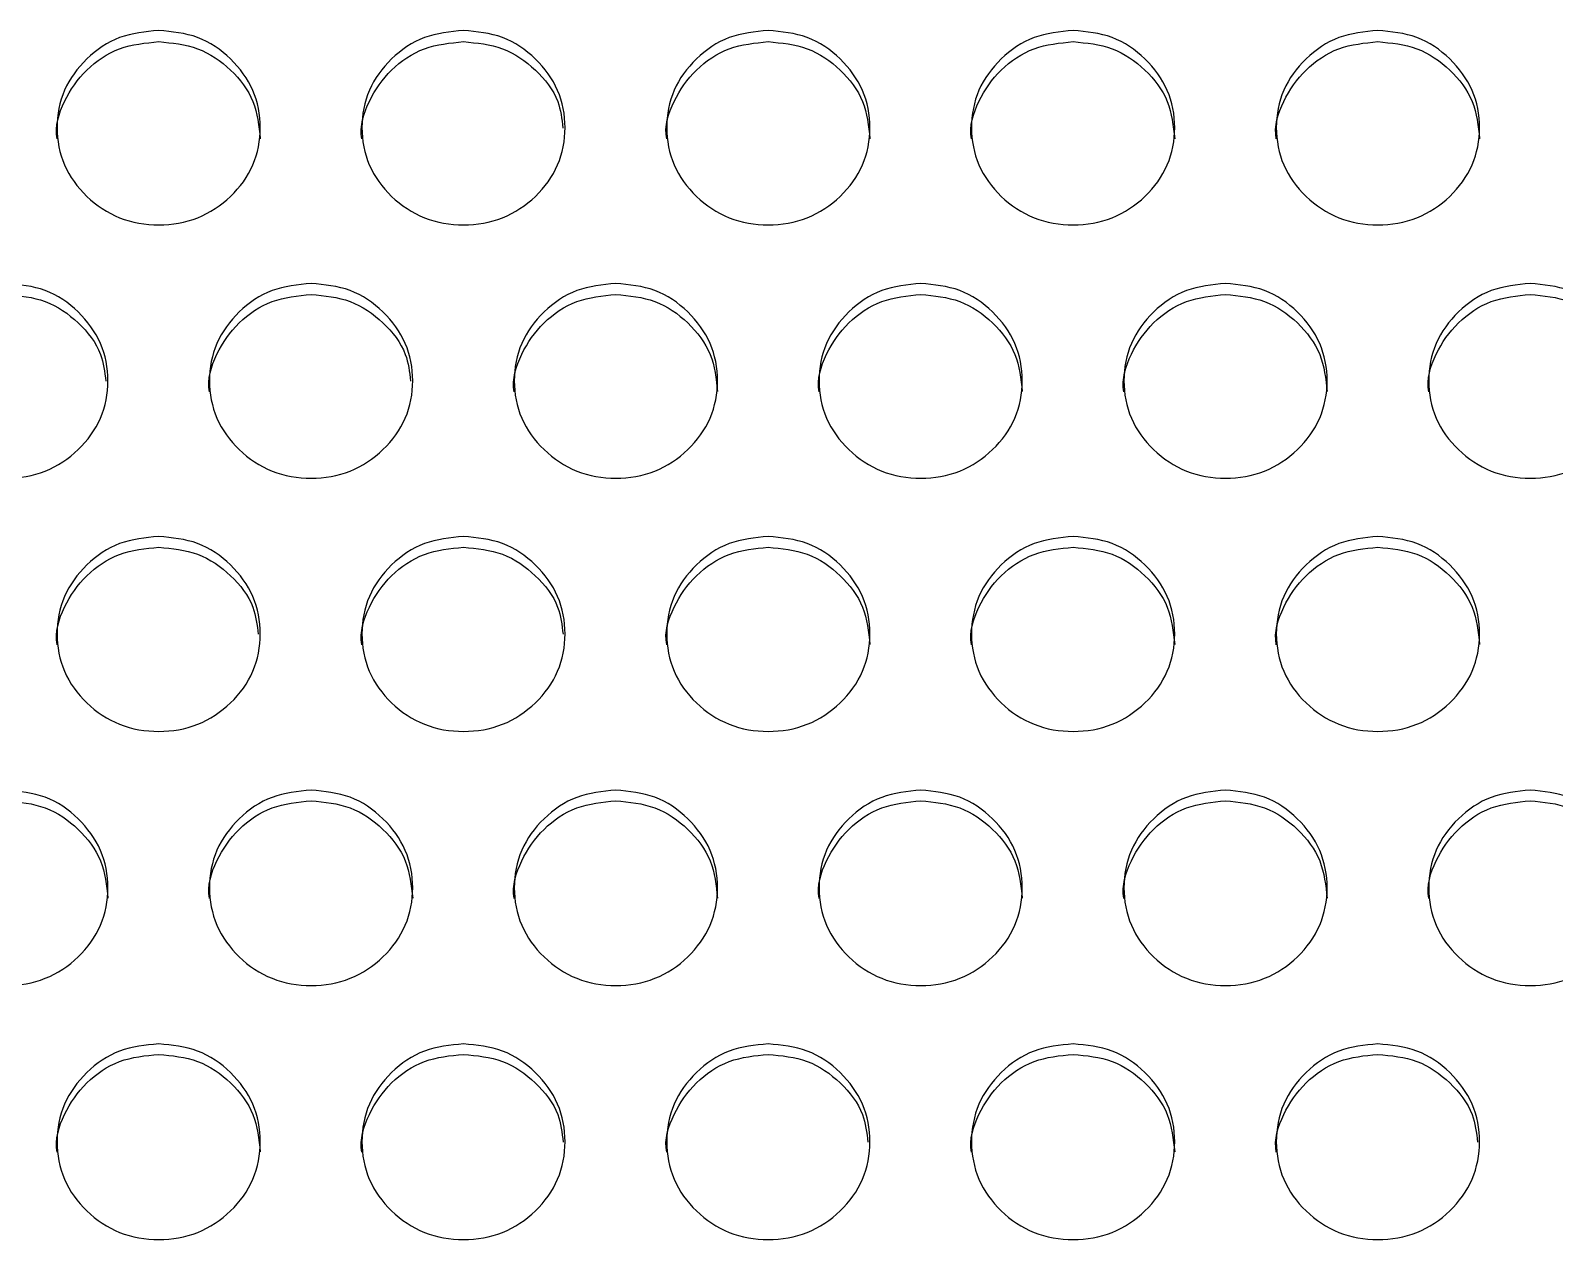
# Model space of a CAD drawing. Header units: millimetres. Extents: x 0.6 to 29.2, y 0.5 to 20.5.
# Drawn here: x 19.821 to 20.221, y 11.1408 to 11.4582 of the extents above; entities that cross this region are included whole.
import ezdxf

# ---------------------------------------------------------------- set-up
doc = ezdxf.new("R2010")
doc.units = ezdxf.units.MM

msp = doc.modelspace()

# ---------------------------------------------------------------- linework, layer by layer
for points, knots in [([(19.85468, 11.4582), (19.85819, 11.45787), (19.86521, 11.45719), (19.87397, 11.45111), (19.88011, 11.44278), (19.88197, 11.43269), (19.88011, 11.42262), (19.87398, 11.41423), (19.86522, 11.40836), (19.85468, 11.40657), (19.84415, 11.40836), (19.83538, 11.41423), (19.82926, 11.42262), (19.8274, 11.4327), (19.82926, 11.44278), (19.83539, 11.45111), (19.84415, 11.45717), (19.85117, 11.45786), (19.85468, 11.4582)], [0, 0, 0, 0, 0.062437, 0.124973, 0.187531, 0.249981, 0.312541, 0.374985, 0.437549, 0.499992, 0.562544, 0.624998, 0.687552, 0.750004, 0.812563, 0.87501, 0.937472, 1, 1, 1, 1]), ([(19.93468, 11.4582), (19.93819, 11.45787), (19.94521, 11.45719), (19.95397, 11.45111), (19.96011, 11.44278), (19.96197, 11.43269), (19.96011, 11.42262), (19.95398, 11.41423), (19.94522, 11.40836), (19.93468, 11.40657), (19.92415, 11.40836), (19.91538, 11.41423), (19.90926, 11.42262), (19.9074, 11.4327), (19.90926, 11.44278), (19.91538, 11.45111), (19.92415, 11.45717), (19.93117, 11.45786), (19.93468, 11.4582)], [0, 0, 0, 0, 0.062437, 0.124973, 0.187531, 0.249981, 0.312541, 0.374986, 0.437549, 0.499993, 0.562545, 0.624997, 0.687553, 0.750005, 0.812564, 0.87501, 0.937472, 1, 1, 1, 1]), ([(20.01468, 11.4582), (20.01819, 11.45787), (20.02521, 11.45719), (20.03397, 11.45111), (20.04011, 11.44278), (20.04197, 11.43269), (20.04011, 11.42262), (20.03398, 11.41423), (20.02522, 11.40836), (20.01468, 11.40657), (20.00415, 11.40836), (19.99538, 11.41423), (19.98926, 11.42262), (19.9874, 11.4327), (19.98926, 11.44278), (19.99538, 11.45111), (20.00415, 11.45717), (20.01117, 11.45786), (20.01468, 11.4582)], [0, 0, 0, 0, 0.062436, 0.124972, 0.18753, 0.24998, 0.31254, 0.374985, 0.437548, 0.499992, 0.562544, 0.624996, 0.687552, 0.750004, 0.812563, 0.875009, 0.937472, 1, 1, 1, 1]), ([(20.09468, 11.4582), (20.09819, 11.45787), (20.10521, 11.45719), (20.11397, 11.45111), (20.12011, 11.44278), (20.12197, 11.43269), (20.12011, 11.42262), (20.11398, 11.41423), (20.10522, 11.40836), (20.09468, 11.40657), (20.08415, 11.40836), (20.07538, 11.41423), (20.06926, 11.42262), (20.0674, 11.4327), (20.06926, 11.44278), (20.07538, 11.45111), (20.08415, 11.45717), (20.09117, 11.45786), (20.09468, 11.4582)], [0, 0, 0, 0, 0.062437, 0.124972, 0.18753, 0.249981, 0.31254, 0.374984, 0.437548, 0.499992, 0.562544, 0.624997, 0.687552, 0.750004, 0.812563, 0.875009, 0.937472, 1, 1, 1, 1]), ([(20.17468, 11.4582), (20.17819, 11.45787), (20.18521, 11.45719), (20.19397, 11.45111), (20.20011, 11.44278), (20.20197, 11.43269), (20.20011, 11.42262), (20.19398, 11.41423), (20.18522, 11.40836), (20.17468, 11.40657), (20.16415, 11.40836), (20.15538, 11.41423), (20.14926, 11.42262), (20.1474, 11.4327), (20.14926, 11.44278), (20.15539, 11.45111), (20.16415, 11.45717), (20.17117, 11.45786), (20.17468, 11.4582)], [0, 0, 0, 0, 0.062437, 0.124973, 0.187531, 0.249981, 0.31254, 0.374985, 0.437549, 0.499993, 0.562545, 0.624997, 0.687552, 0.750004, 0.812563, 0.87501, 0.937472, 1, 1, 1, 1]), ([(19.82802, 11.42976), (19.82802, 11.42976), (19.82738, 11.43304), (19.82955, 11.4399), (19.83531, 11.44817), (19.84417, 11.45423), (19.85118, 11.45492), (19.85468, 11.45527)], [0, 0, 0, 0, 0.000445, 0.250486, 0.500132, 0.749907, 1, 1, 1, 1]), ([(19.85468, 11.45527), (19.85819, 11.45493), (19.86522, 11.45425), (19.87393, 11.44818), (19.88027, 11.43987), (19.88099, 11.43315), (19.88135, 11.4298)], [0, 0, 0, 0, 0.24996, 0.500263, 0.750581, 1, 1, 1, 1]), ([(19.90802, 11.42976), (19.90802, 11.42976), (19.90738, 11.43304), (19.90955, 11.4399), (19.91531, 11.44817), (19.92417, 11.45423), (19.93118, 11.45492), (19.93468, 11.45527)], [0, 0, 0, 0, 0.000445, 0.250487, 0.500131, 0.749906, 1, 1, 1, 1]), ([(19.93468, 11.45527), (19.9382, 11.45493), (19.94523, 11.45426), (19.95389, 11.44817), (19.95981, 11.4407), (19.9605, 11.43498), (19.96079, 11.4326)], [0, 0, 0, 0, 0.269193, 0.538756, 0.808334, 1, 1, 1, 1]), ([(19.98802, 11.42976), (19.98802, 11.42976), (19.98735, 11.43304), (19.98957, 11.4399), (19.9953, 11.44817), (20.00417, 11.45423), (20.01118, 11.45492), (20.01468, 11.45527)], [0, 0, 0, 0, 0.000446, 0.250487, 0.50013, 0.749907, 1, 1, 1, 1]), ([(20.01468, 11.45527), (20.01819, 11.45493), (20.02522, 11.45425), (20.03393, 11.44818), (20.04027, 11.43987), (20.04099, 11.43315), (20.04135, 11.4298)], [0, 0, 0, 0, 0.249956, 0.500261, 0.75058, 1, 1, 1, 1]), ([(20.06802, 11.42976), (20.06802, 11.42976), (20.06735, 11.43304), (20.06957, 11.4399), (20.0753, 11.44817), (20.08417, 11.45423), (20.09118, 11.45492), (20.09468, 11.45527)], [0, 0, 0, 0, 0.000446, 0.250487, 0.50013, 0.749907, 1, 1, 1, 1]), ([(20.09468, 11.45527), (20.09819, 11.45493), (20.10522, 11.45425), (20.11393, 11.44818), (20.12027, 11.43987), (20.12099, 11.43315), (20.12135, 11.4298)], [0, 0, 0, 0, 0.24996, 0.50026, 0.75058, 1, 1, 1, 1]), ([(20.14802, 11.42976), (20.14802, 11.42976), (20.14735, 11.43304), (20.14957, 11.4399), (20.1553, 11.44817), (20.16417, 11.45423), (20.17118, 11.45492), (20.17468, 11.45527)], [0, 0, 0, 0, 0.000446, 0.250487, 0.500133, 0.749907, 1, 1, 1, 1]), ([(20.17468, 11.45527), (20.17819, 11.45493), (20.18522, 11.45425), (20.19393, 11.44818), (20.20027, 11.43987), (20.20099, 11.43315), (20.20135, 11.4298)], [0, 0, 0, 0, 0.24996, 0.500263, 0.750581, 1, 1, 1, 1]), ([(19.81468, 11.3918), (19.81819, 11.39146), (19.82521, 11.39078), (19.83397, 11.38469), (19.84011, 11.37635), (19.84197, 11.36624), (19.84011, 11.35616), (19.83398, 11.34775), (19.82522, 11.34187), (19.81468, 11.34008), (19.80415, 11.34187), (19.79538, 11.34775), (19.78926, 11.35615), (19.7874, 11.36625), (19.78926, 11.37635), (19.79538, 11.38469), (19.80415, 11.39076), (19.81117, 11.39145), (19.81468, 11.3918)], [0, 0, 0, 0, 0.0624361, 0.1249721, 0.1875295, 0.2499802, 0.3125396, 0.3749843, 0.4375475, 0.4999917, 0.5625438, 0.624996, 0.6875518, 0.750004, 0.8125633, 0.8750092, 0.9374718, 1, 1, 1, 1]), ([(19.81468, 11.38891), (19.8182, 11.38857), (19.82523, 11.38789), (19.83389, 11.3818), (19.83982, 11.37431), (19.84051, 11.36855), (19.8408, 11.36615)], [0, 0, 0, 0, 0.2688048, 0.5379833, 0.8071801, 1, 1, 1, 1]), ([(19.86802, 11.36336), (19.86802, 11.36336), (19.86735, 11.36664), (19.86957, 11.37352), (19.8753, 11.3818), (19.88417, 11.38787), (19.89118, 11.38856), (19.89468, 11.38891)], [0, 0, 0, 0, 0.000446, 0.250488, 0.500133, 0.749907, 1, 1, 1, 1]), ([(19.89468, 11.3918), (19.89819, 11.39146), (19.90521, 11.39078), (19.91397, 11.38469), (19.92011, 11.37635), (19.92197, 11.36624), (19.92011, 11.35616), (19.91398, 11.34775), (19.90522, 11.34187), (19.89468, 11.34008), (19.88415, 11.34187), (19.87538, 11.34775), (19.86926, 11.35615), (19.8674, 11.36625), (19.86926, 11.37635), (19.87539, 11.38469), (19.88415, 11.39076), (19.89117, 11.39145), (19.89468, 11.3918)], [0, 0, 0, 0, 0.062437, 0.124972, 0.18753, 0.249981, 0.31254, 0.374984, 0.437548, 0.499992, 0.562544, 0.624997, 0.687552, 0.750004, 0.812564, 0.87501, 0.937472, 1, 1, 1, 1]), ([(19.89468, 11.38891), (19.8982, 11.38857), (19.90523, 11.38789), (19.91389, 11.3818), (19.91982, 11.37431), (19.92051, 11.36855), (19.9208, 11.36615)], [0, 0, 0, 0, 0.268809, 0.537983, 0.807182, 1, 1, 1, 1]), ([(19.94802, 11.36336), (19.94802, 11.36336), (19.94735, 11.36664), (19.94957, 11.37352), (19.9553, 11.3818), (19.96417, 11.38787), (19.97118, 11.38856), (19.97468, 11.38891)], [0, 0, 0, 0, 0.000446, 0.250488, 0.500133, 0.749907, 1, 1, 1, 1]), ([(19.97468, 11.3918), (19.97819, 11.39146), (19.98521, 11.39078), (19.99397, 11.38469), (20.00011, 11.37635), (20.00197, 11.36624), (20.00011, 11.35616), (19.99398, 11.34775), (19.98522, 11.34187), (19.97468, 11.34008), (19.96415, 11.34187), (19.95538, 11.34775), (19.94926, 11.35615), (19.9474, 11.36625), (19.94926, 11.37635), (19.95539, 11.38469), (19.96415, 11.39076), (19.97117, 11.39145), (19.97468, 11.3918)], [0, 0, 0, 0, 0.0624372, 0.1249732, 0.1875305, 0.2499809, 0.3125401, 0.3749848, 0.4375489, 0.499993, 0.5625439, 0.624997, 0.6875522, 0.7500045, 0.8125637, 0.8750102, 0.9374718, 1, 1, 1, 1]), ([(19.97468, 11.38891), (19.97819, 11.38857), (19.98522, 11.38789), (19.99393, 11.38181), (20.00027, 11.37348), (20.00099, 11.36676), (20.00135, 11.3634)], [0, 0, 0, 0, 0.24996, 0.500263, 0.750583, 1, 1, 1, 1]), ([(20.02802, 11.36336), (20.02802, 11.36336), (20.02738, 11.36664), (20.02955, 11.37352), (20.03531, 11.3818), (20.04417, 11.38787), (20.05118, 11.38856), (20.05468, 11.38891)], [0, 0, 0, 0, 0.000445, 0.250487, 0.500133, 0.749907, 1, 1, 1, 1]), ([(20.05468, 11.3918), (20.05819, 11.39146), (20.06521, 11.39078), (20.07397, 11.38469), (20.08011, 11.37635), (20.08197, 11.36624), (20.08011, 11.35616), (20.07398, 11.34775), (20.06522, 11.34187), (20.05468, 11.34008), (20.04415, 11.34187), (20.03538, 11.34775), (20.02926, 11.35615), (20.0274, 11.36625), (20.02926, 11.37635), (20.03539, 11.38469), (20.04415, 11.39076), (20.05117, 11.39145), (20.05468, 11.3918)], [0, 0, 0, 0, 0.062437, 0.124973, 0.187531, 0.249981, 0.31254, 0.374985, 0.437549, 0.499992, 0.562544, 0.624997, 0.687552, 0.750005, 0.812564, 0.87501, 0.937472, 1, 1, 1, 1]), ([(20.05468, 11.38891), (20.05819, 11.38857), (20.06522, 11.38789), (20.07393, 11.38181), (20.08027, 11.37348), (20.08099, 11.36676), (20.08135, 11.3634)], [0, 0, 0, 0, 0.24996, 0.500263, 0.750583, 1, 1, 1, 1]), ([(20.10802, 11.36336), (20.10802, 11.36336), (20.10738, 11.36664), (20.10955, 11.37352), (20.11531, 11.3818), (20.12417, 11.38787), (20.13118, 11.38856), (20.13468, 11.38891)], [0, 0, 0, 0, 0.000445, 0.250487, 0.500133, 0.749907, 1, 1, 1, 1]), ([(20.13468, 11.3918), (20.13819, 11.39146), (20.14521, 11.39078), (20.15397, 11.38469), (20.16011, 11.37635), (20.16197, 11.36624), (20.16011, 11.35616), (20.15398, 11.34775), (20.14522, 11.34187), (20.13468, 11.34008), (20.12415, 11.34187), (20.11538, 11.34775), (20.10926, 11.35615), (20.1074, 11.36625), (20.10926, 11.37635), (20.11539, 11.38469), (20.12415, 11.39076), (20.13117, 11.39145), (20.13468, 11.3918)], [0, 0, 0, 0, 0.0624372, 0.1249732, 0.1875305, 0.2499811, 0.3125405, 0.3749852, 0.4375483, 0.4999924, 0.5625444, 0.6249976, 0.6875527, 0.7500048, 0.8125638, 0.8750103, 0.9374718, 1, 1, 1, 1]), ([(20.13468, 11.38891), (20.13819, 11.38857), (20.14522, 11.38789), (20.15393, 11.38181), (20.16027, 11.37348), (20.16099, 11.36676), (20.16135, 11.3634)], [0, 0, 0, 0, 0.24996, 0.500263, 0.750583, 1, 1, 1, 1]), ([(20.18802, 11.36336), (20.18802, 11.36336), (20.18735, 11.36664), (20.18957, 11.37352), (20.1953, 11.3818), (20.20417, 11.38787), (20.21118, 11.38856), (20.21468, 11.38891)], [0, 0, 0, 0, 0.000446, 0.250488, 0.50013, 0.749908, 1, 1, 1, 1]), ([(20.21468, 11.3918), (20.21819, 11.39146), (20.22521, 11.39078), (20.23397, 11.38469), (20.24011, 11.37635), (20.24197, 11.36624), (20.24011, 11.35616), (20.23398, 11.34775), (20.22522, 11.34187), (20.21468, 11.34008), (20.20415, 11.34187), (20.19538, 11.34775), (20.18926, 11.35615), (20.1874, 11.36625), (20.18926, 11.37635), (20.19538, 11.38469), (20.20415, 11.39076), (20.21117, 11.39145), (20.21468, 11.3918)], [0, 0, 0, 0, 0.0624361, 0.1249721, 0.1875295, 0.2499802, 0.3125396, 0.3749843, 0.4375475, 0.4999917, 0.5625438, 0.624996, 0.6875518, 0.750004, 0.8125633, 0.8750092, 0.9374718, 1, 1, 1, 1]), ([(20.21468, 11.38891), (20.21819, 11.38857), (20.22522, 11.38789), (20.23393, 11.38181), (20.24027, 11.37348), (20.24099, 11.36676), (20.24135, 11.3634)], [0, 0, 0, 0, 0.249956, 0.50026, 0.750581, 1, 1, 1, 1]), ([(19.85468, 11.32538), (19.85819, 11.32504), (19.86521, 11.32436), (19.87397, 11.31827), (19.88011, 11.30991), (19.88197, 11.29979), (19.88011, 11.28969), (19.87398, 11.28127), (19.86522, 11.27538), (19.85468, 11.27359), (19.84415, 11.27538), (19.83538, 11.28127), (19.82926, 11.28968), (19.8274, 11.29979), (19.82926, 11.30991), (19.83539, 11.31826), (19.84415, 11.32434), (19.85117, 11.32503), (19.85468, 11.32538)], [0, 0, 0, 0, 0.062437, 0.124973, 0.187531, 0.249981, 0.312541, 0.374985, 0.437549, 0.499992, 0.562544, 0.624997, 0.687553, 0.750004, 0.812563, 0.87501, 0.937472, 1, 1, 1, 1]), ([(19.93468, 11.32538), (19.93819, 11.32504), (19.94521, 11.32436), (19.95397, 11.31827), (19.96011, 11.30991), (19.96197, 11.29979), (19.96011, 11.28969), (19.95398, 11.28127), (19.94522, 11.27538), (19.93468, 11.27359), (19.92415, 11.27538), (19.91538, 11.28127), (19.90926, 11.28968), (19.9074, 11.29979), (19.90926, 11.30991), (19.91538, 11.31826), (19.92415, 11.32434), (19.93117, 11.32503), (19.93468, 11.32538)], [0, 0, 0, 0, 0.062437, 0.124973, 0.187531, 0.249981, 0.312541, 0.374985, 0.437549, 0.499993, 0.562545, 0.624997, 0.687553, 0.750005, 0.812564, 0.87501, 0.937472, 1, 1, 1, 1]), ([(20.01468, 11.32538), (20.01819, 11.32504), (20.02521, 11.32436), (20.03397, 11.31827), (20.04011, 11.30991), (20.04197, 11.29979), (20.04011, 11.28969), (20.03398, 11.28127), (20.02522, 11.27538), (20.01468, 11.27359), (20.00415, 11.27538), (19.99538, 11.28127), (19.98926, 11.28968), (19.9874, 11.29979), (19.98926, 11.30991), (19.99538, 11.31826), (20.00415, 11.32434), (20.01117, 11.32503), (20.01468, 11.32538)], [0, 0, 0, 0, 0.062436, 0.124972, 0.18753, 0.24998, 0.31254, 0.374984, 0.437548, 0.499992, 0.562544, 0.624996, 0.687552, 0.750004, 0.812563, 0.875009, 0.937472, 1, 1, 1, 1]), ([(20.09468, 11.32538), (20.09819, 11.32504), (20.10521, 11.32436), (20.11397, 11.31827), (20.12011, 11.30991), (20.12197, 11.29979), (20.12011, 11.28969), (20.11398, 11.28127), (20.10522, 11.27538), (20.09468, 11.27359), (20.08415, 11.27538), (20.07538, 11.28127), (20.06926, 11.28968), (20.0674, 11.29979), (20.06926, 11.30991), (20.07538, 11.31826), (20.08415, 11.32434), (20.09117, 11.32503), (20.09468, 11.32538)], [0, 0, 0, 0, 0.062437, 0.124972, 0.18753, 0.24998, 0.31254, 0.374984, 0.437548, 0.499992, 0.562544, 0.624996, 0.687552, 0.750004, 0.812563, 0.875009, 0.937472, 1, 1, 1, 1]), ([(20.17468, 11.32538), (20.17819, 11.32504), (20.18521, 11.32436), (20.19397, 11.31827), (20.20011, 11.30991), (20.20197, 11.29979), (20.20011, 11.28969), (20.19398, 11.28127), (20.18522, 11.27538), (20.17468, 11.27359), (20.16415, 11.27538), (20.15538, 11.28127), (20.14926, 11.28968), (20.1474, 11.29979), (20.14926, 11.30991), (20.15539, 11.31826), (20.16415, 11.32434), (20.17117, 11.32503), (20.17468, 11.32538)], [0, 0, 0, 0, 0.062437, 0.124973, 0.187531, 0.249981, 0.31254, 0.374985, 0.437549, 0.499993, 0.562545, 0.624997, 0.687552, 0.750004, 0.812564, 0.87501, 0.937472, 1, 1, 1, 1]), ([(19.82802, 11.29695), (19.82802, 11.29696), (19.82738, 11.30024), (19.82955, 11.30713), (19.83531, 11.31542), (19.84417, 11.32151), (19.85118, 11.3222), (19.85468, 11.32255)], [0, 0, 0, 0, 0.0004447, 0.2504852, 0.5001318, 0.749907, 1, 1, 1, 1]), ([(19.85468, 11.32255), (19.8582, 11.32221), (19.86523, 11.32153), (19.87389, 11.31542), (19.87982, 11.3079), (19.88052, 11.30212), (19.88081, 11.2997)], [0, 0, 0, 0, 0.268427, 0.537223, 0.806035, 1, 1, 1, 1]), ([(19.90802, 11.29695), (19.90802, 11.29696), (19.90738, 11.30024), (19.90955, 11.30713), (19.91531, 11.31542), (19.92417, 11.32151), (19.93118, 11.3222), (19.93468, 11.32255)], [0, 0, 0, 0, 0.000445, 0.250487, 0.500131, 0.749907, 1, 1, 1, 1]), ([(19.93468, 11.32255), (19.9382, 11.32221), (19.94523, 11.32153), (19.95389, 11.31542), (19.95982, 11.3079), (19.96052, 11.30212), (19.96081, 11.2997)], [0, 0, 0, 0, 0.268427, 0.537223, 0.806035, 1, 1, 1, 1]), ([(19.98802, 11.29695), (19.98802, 11.29696), (19.98735, 11.30024), (19.98957, 11.30713), (19.9953, 11.31542), (20.00417, 11.32151), (20.01118, 11.3222), (20.01468, 11.32255)], [0, 0, 0, 0, 0.000446, 0.250486, 0.500129, 0.749908, 1, 1, 1, 1]), ([(20.01468, 11.32255), (20.01819, 11.32221), (20.02522, 11.32152), (20.03393, 11.31544), (20.04027, 11.30709), (20.04099, 11.30036), (20.04135, 11.297)], [0, 0, 0, 0, 0.249957, 0.500261, 0.75058, 1, 1, 1, 1]), ([(20.06802, 11.29695), (20.06802, 11.29696), (20.06735, 11.30024), (20.06957, 11.30713), (20.0753, 11.31542), (20.08417, 11.32151), (20.09118, 11.3222), (20.09468, 11.32255)], [0, 0, 0, 0, 0.000446, 0.250486, 0.500129, 0.749908, 1, 1, 1, 1]), ([(20.09468, 11.32255), (20.09819, 11.32221), (20.10522, 11.32152), (20.11393, 11.31544), (20.12027, 11.30709), (20.12099, 11.30036), (20.12135, 11.297)], [0, 0, 0, 0, 0.24996, 0.50026, 0.750581, 1, 1, 1, 1]), ([(20.14802, 11.29695), (20.14802, 11.29696), (20.14735, 11.30024), (20.14957, 11.30713), (20.1553, 11.31542), (20.16417, 11.32151), (20.17118, 11.3222), (20.17468, 11.32255)], [0, 0, 0, 0, 0.000446, 0.250487, 0.500133, 0.749907, 1, 1, 1, 1]), ([(20.17468, 11.32255), (20.17819, 11.32221), (20.18522, 11.32152), (20.19393, 11.31544), (20.20027, 11.30709), (20.20099, 11.30036), (20.20135, 11.297)], [0, 0, 0, 0, 0.24996, 0.5002633, 0.7505817, 1, 1, 1, 1]), ([(19.81468, 11.25877), (19.81819, 11.25842), (19.82521, 11.25774), (19.83397, 11.25164), (19.84011, 11.24327), (19.84197, 11.23313), (19.84011, 11.22302), (19.83398, 11.21458), (19.82522, 11.20869), (19.81468, 11.2069), (19.80415, 11.20869), (19.79538, 11.21459), (19.78926, 11.22301), (19.7874, 11.23314), (19.78926, 11.24327), (19.79538, 11.25164), (19.80415, 11.25772), (19.81117, 11.25842), (19.81468, 11.25877)], [0, 0, 0, 0, 0.062436, 0.1249721, 0.1875296, 0.2499801, 0.3125401, 0.3749848, 0.437548, 0.4999921, 0.5625442, 0.6249964, 0.687552, 0.750004, 0.8125632, 0.8750091, 0.9374718, 1, 1, 1, 1]), ([(19.89468, 11.25877), (19.89819, 11.25842), (19.90521, 11.25774), (19.91397, 11.25164), (19.92011, 11.24327), (19.92197, 11.23313), (19.92011, 11.22302), (19.91398, 11.21458), (19.90522, 11.20869), (19.89468, 11.2069), (19.88415, 11.20869), (19.87538, 11.21459), (19.86926, 11.22301), (19.8674, 11.23314), (19.86926, 11.24327), (19.87539, 11.25164), (19.88415, 11.25772), (19.89117, 11.25842), (19.89468, 11.25877)], [0, 0, 0, 0, 0.062437, 0.124972, 0.18753, 0.249981, 0.312541, 0.374985, 0.437549, 0.499993, 0.562545, 0.624997, 0.687553, 0.750004, 0.812564, 0.87501, 0.937472, 1, 1, 1, 1]), ([(19.97468, 11.25877), (19.97819, 11.25842), (19.98521, 11.25774), (19.99397, 11.25164), (20.00011, 11.24327), (20.00197, 11.23313), (20.00011, 11.22302), (19.99398, 11.21458), (19.98522, 11.20869), (19.97468, 11.2069), (19.96415, 11.20869), (19.95538, 11.21459), (19.94926, 11.22301), (19.9474, 11.23314), (19.94926, 11.24327), (19.95539, 11.25164), (19.96415, 11.25772), (19.97117, 11.25842), (19.97468, 11.25877)], [0, 0, 0, 0, 0.062437, 0.124973, 0.187531, 0.249981, 0.312541, 0.374985, 0.437549, 0.499993, 0.562544, 0.624997, 0.687552, 0.750004, 0.812564, 0.87501, 0.937472, 1, 1, 1, 1]), ([(20.05468, 11.25877), (20.05819, 11.25842), (20.06521, 11.25774), (20.07397, 11.25164), (20.08011, 11.24327), (20.08197, 11.23313), (20.08011, 11.22302), (20.07398, 11.21458), (20.06522, 11.20869), (20.05468, 11.2069), (20.04415, 11.20869), (20.03538, 11.21459), (20.02926, 11.22301), (20.0274, 11.23314), (20.02926, 11.24327), (20.03539, 11.25164), (20.04415, 11.25772), (20.05117, 11.25842), (20.05468, 11.25877)], [0, 0, 0, 0, 0.0624371, 0.1249732, 0.1875307, 0.2499809, 0.3125407, 0.3749855, 0.4375495, 0.4999925, 0.5625446, 0.6249978, 0.6875527, 0.7500046, 0.8125636, 0.8750101, 0.9374718, 1, 1, 1, 1]), ([(20.13468, 11.25877), (20.13819, 11.25842), (20.14521, 11.25774), (20.15397, 11.25164), (20.16011, 11.24327), (20.16197, 11.23313), (20.16011, 11.22302), (20.15398, 11.21458), (20.14522, 11.20869), (20.13468, 11.2069), (20.12415, 11.20869), (20.11538, 11.21459), (20.10926, 11.22301), (20.1074, 11.23314), (20.10926, 11.24327), (20.11539, 11.25164), (20.12415, 11.25772), (20.13117, 11.25842), (20.13468, 11.25877)], [0, 0, 0, 0, 0.062437, 0.124973, 0.187531, 0.249981, 0.312541, 0.374986, 0.437549, 0.499993, 0.562545, 0.624998, 0.687553, 0.750005, 0.812564, 0.87501, 0.937472, 1, 1, 1, 1]), ([(20.21468, 11.25877), (20.21819, 11.25842), (20.22521, 11.25774), (20.23397, 11.25164), (20.24011, 11.24327), (20.24197, 11.23313), (20.24011, 11.22302), (20.23398, 11.21458), (20.22522, 11.20869), (20.21468, 11.2069), (20.20415, 11.20869), (20.19538, 11.21459), (20.18926, 11.22301), (20.1874, 11.23314), (20.18926, 11.24327), (20.19538, 11.25164), (20.20415, 11.25772), (20.21117, 11.25842), (20.21468, 11.25877)], [0, 0, 0, 0, 0.062436, 0.1249721, 0.1875296, 0.2499801, 0.3125401, 0.3749848, 0.437548, 0.4999921, 0.5625442, 0.6249964, 0.687552, 0.750004, 0.8125632, 0.8750091, 0.9374718, 1, 1, 1, 1]), ([(19.81468, 11.25598), (19.81819, 11.25564), (19.82522, 11.25496), (19.83393, 11.24886), (19.84027, 11.2405), (19.84099, 11.23376), (19.84135, 11.23039)], [0, 0, 0, 0, 0.2499559, 0.5002602, 0.75058, 1, 1, 1, 1]), ([(19.86802, 11.23035), (19.86802, 11.23036), (19.86735, 11.23364), (19.86957, 11.24054), (19.8753, 11.24885), (19.88417, 11.25494), (19.89118, 11.25563), (19.89468, 11.25598)], [0, 0, 0, 0, 0.000444, 0.250488, 0.500134, 0.749907, 1, 1, 1, 1]), ([(19.89468, 11.25598), (19.89819, 11.25564), (19.90522, 11.25496), (19.91393, 11.24886), (19.92027, 11.2405), (19.92099, 11.23376), (19.92135, 11.23039)], [0, 0, 0, 0, 0.24996, 0.500259, 0.750581, 1, 1, 1, 1]), ([(19.94802, 11.23035), (19.94802, 11.23036), (19.94735, 11.23364), (19.94957, 11.24054), (19.9553, 11.24885), (19.96417, 11.25494), (19.97118, 11.25563), (19.97468, 11.25598)], [0, 0, 0, 0, 0.000444, 0.250488, 0.500134, 0.749907, 1, 1, 1, 1]), ([(19.97468, 11.25598), (19.97819, 11.25564), (19.98522, 11.25496), (19.99393, 11.24886), (20.00027, 11.2405), (20.00099, 11.23376), (20.00135, 11.23039)], [0, 0, 0, 0, 0.249959, 0.500263, 0.750581, 1, 1, 1, 1]), ([(20.02802, 11.23035), (20.02802, 11.23036), (20.02738, 11.23365), (20.02955, 11.24054), (20.03531, 11.24885), (20.04417, 11.25494), (20.05118, 11.25563), (20.05468, 11.25598)], [0, 0, 0, 0, 0.000443, 0.250487, 0.500133, 0.749907, 1, 1, 1, 1]), ([(20.05468, 11.25598), (20.05819, 11.25564), (20.06522, 11.25496), (20.07393, 11.24886), (20.08027, 11.2405), (20.08099, 11.23376), (20.08135, 11.23039)], [0, 0, 0, 0, 0.249959, 0.500263, 0.750581, 1, 1, 1, 1]), ([(20.10802, 11.23035), (20.10802, 11.23036), (20.10738, 11.23365), (20.10955, 11.24054), (20.11531, 11.24885), (20.12417, 11.25494), (20.13118, 11.25563), (20.13468, 11.25598)], [0, 0, 0, 0, 0.000443, 0.250487, 0.500133, 0.749907, 1, 1, 1, 1]), ([(20.13468, 11.25598), (20.13819, 11.25564), (20.14522, 11.25496), (20.15393, 11.24886), (20.16027, 11.2405), (20.16099, 11.23376), (20.16135, 11.23039)], [0, 0, 0, 0, 0.249959, 0.500263, 0.750581, 1, 1, 1, 1]), ([(20.18802, 11.23035), (20.18802, 11.23036), (20.18735, 11.23364), (20.18957, 11.24054), (20.1953, 11.24885), (20.20417, 11.25494), (20.21118, 11.25563), (20.21468, 11.25598)], [0, 0, 0, 0, 0.0004443, 0.2504881, 0.5001306, 0.7499075, 1, 1, 1, 1]), ([(20.21468, 11.25598), (20.21819, 11.25564), (20.22522, 11.25496), (20.23393, 11.24886), (20.24027, 11.2405), (20.24099, 11.23376), (20.24135, 11.23039)], [0, 0, 0, 0, 0.2499559, 0.5002602, 0.75058, 1, 1, 1, 1]), ([(19.85468, 11.19215), (19.85819, 11.19181), (19.86521, 11.19112), (19.87397, 11.18501), (19.88011, 11.17663), (19.88197, 11.16648), (19.88011, 11.15635), (19.87398, 11.1479), (19.86522, 11.14199), (19.85468, 11.1402), (19.84415, 11.142), (19.83538, 11.1479), (19.82926, 11.15634), (19.8274, 11.16648), (19.82926, 11.17663), (19.83539, 11.18501), (19.84415, 11.1911), (19.85117, 11.1918), (19.85468, 11.19215)], [0, 0, 0, 0, 0.0624371, 0.1249732, 0.1875306, 0.2499809, 0.3125402, 0.3749853, 0.4375491, 0.4999922, 0.5625443, 0.6249976, 0.6875524, 0.7500044, 0.8125634, 0.8750104, 0.9374719, 1, 1, 1, 1]), ([(19.93468, 11.19215), (19.93819, 11.19181), (19.94521, 11.19112), (19.95397, 11.18501), (19.96011, 11.17663), (19.96197, 11.16648), (19.96011, 11.15635), (19.95398, 11.1479), (19.94522, 11.14199), (19.93468, 11.1402), (19.92415, 11.142), (19.91538, 11.1479), (19.90926, 11.15634), (19.9074, 11.16648), (19.90926, 11.17663), (19.91538, 11.18501), (19.92415, 11.1911), (19.93117, 11.1918), (19.93468, 11.19215)], [0, 0, 0, 0, 0.0624371, 0.1249732, 0.1875307, 0.2499812, 0.3125407, 0.3749858, 0.4375486, 0.4999929, 0.562545, 0.6249973, 0.6875528, 0.7500048, 0.812564, 0.8750104, 0.9374719, 1, 1, 1, 1]), ([(20.01468, 11.19215), (20.01819, 11.19181), (20.02521, 11.19112), (20.03397, 11.18501), (20.04011, 11.17663), (20.04197, 11.16648), (20.04011, 11.15635), (20.03398, 11.1479), (20.02522, 11.14199), (20.01468, 11.1402), (20.00415, 11.142), (19.99538, 11.1479), (19.98926, 11.15634), (19.9874, 11.16648), (19.98926, 11.17663), (19.99538, 11.18501), (20.00415, 11.1911), (20.01117, 11.1918), (20.01468, 11.19215)], [0, 0, 0, 0, 0.062436, 0.1249721, 0.1875295, 0.2499801, 0.3125396, 0.3749847, 0.4375476, 0.4999918, 0.5625439, 0.6249963, 0.6875518, 0.7500038, 0.812563, 0.8750094, 0.9374719, 1, 1, 1, 1]), ([(20.09468, 11.19215), (20.09819, 11.19181), (20.10521, 11.19112), (20.11397, 11.18501), (20.12011, 11.17663), (20.12197, 11.16648), (20.12011, 11.15635), (20.11398, 11.1479), (20.10522, 11.14199), (20.09468, 11.1402), (20.08415, 11.142), (20.07538, 11.1479), (20.06926, 11.15634), (20.0674, 11.16648), (20.06926, 11.17663), (20.07538, 11.18501), (20.08415, 11.1911), (20.09117, 11.1918), (20.09468, 11.19215)], [0, 0, 0, 0, 0.062437, 0.124972, 0.18753, 0.24998, 0.31254, 0.374984, 0.437548, 0.499992, 0.562544, 0.624997, 0.687552, 0.750004, 0.812563, 0.875009, 0.937472, 1, 1, 1, 1]), ([(20.17468, 11.19215), (20.17819, 11.19181), (20.18521, 11.19112), (20.19397, 11.18501), (20.20011, 11.17663), (20.20197, 11.16648), (20.20011, 11.15635), (20.19398, 11.1479), (20.18522, 11.14199), (20.17468, 11.1402), (20.16415, 11.142), (20.15538, 11.1479), (20.14926, 11.15634), (20.1474, 11.16648), (20.14926, 11.17663), (20.15539, 11.18501), (20.16415, 11.1911), (20.17117, 11.1918), (20.17468, 11.19215)], [0, 0, 0, 0, 0.062437, 0.124973, 0.187531, 0.249981, 0.31254, 0.374985, 0.437549, 0.499993, 0.562545, 0.624997, 0.687552, 0.750004, 0.812563, 0.87501, 0.937472, 1, 1, 1, 1]), ([(19.82802, 11.16374), (19.82802, 11.16375), (19.82738, 11.16704), (19.82955, 11.17395), (19.83531, 11.18227), (19.84417, 11.18837), (19.85118, 11.18907), (19.85468, 11.18941)], [0, 0, 0, 0, 0.000446, 0.250486, 0.500132, 0.749907, 1, 1, 1, 1]), ([(19.85468, 11.18941), (19.85819, 11.18907), (19.86522, 11.18839), (19.87393, 11.18228), (19.88027, 11.17391), (19.88099, 11.16716), (19.88135, 11.16379)], [0, 0, 0, 0, 0.24996, 0.500264, 0.750582, 1, 1, 1, 1]), ([(19.90802, 11.16374), (19.90802, 11.16375), (19.90738, 11.16704), (19.90955, 11.17395), (19.91531, 11.18227), (19.92417, 11.18837), (19.93118, 11.18907), (19.93468, 11.18941)], [0, 0, 0, 0, 0.000446, 0.250488, 0.500131, 0.749907, 1, 1, 1, 1]), ([(19.93468, 11.18941), (19.9382, 11.18907), (19.94523, 11.18839), (19.95389, 11.18227), (19.95984, 11.1747), (19.96054, 11.16886), (19.96083, 11.16639)], [0, 0, 0, 0, 0.26767, 0.535708, 0.803762, 1, 1, 1, 1]), ([(19.98802, 11.16374), (19.98802, 11.16375), (19.98735, 11.16704), (19.98957, 11.17395), (19.9953, 11.18227), (20.00417, 11.18837), (20.01118, 11.18907), (20.01468, 11.18941)], [0, 0, 0, 0, 0.000447, 0.250487, 0.50013, 0.749908, 1, 1, 1, 1]), ([(20.01468, 11.18941), (20.0182, 11.18907), (20.02523, 11.18839), (20.03389, 11.18227), (20.03984, 11.1747), (20.04054, 11.16886), (20.04083, 11.16639)], [0, 0, 0, 0, 0.267666, 0.535706, 0.803761, 1, 1, 1, 1]), ([(20.06802, 11.16374), (20.06802, 11.16375), (20.06735, 11.16704), (20.06957, 11.17395), (20.0753, 11.18227), (20.08417, 11.18837), (20.09118, 11.18907), (20.09468, 11.18941)], [0, 0, 0, 0, 0.000447, 0.250487, 0.50013, 0.749908, 1, 1, 1, 1]), ([(20.09468, 11.18941), (20.09819, 11.18907), (20.10522, 11.18839), (20.11393, 11.18228), (20.12027, 11.17391), (20.12099, 11.16716), (20.12135, 11.16379)], [0, 0, 0, 0, 0.24996, 0.500261, 0.750582, 1, 1, 1, 1]), ([(20.14802, 11.16374), (20.14802, 11.16375), (20.14735, 11.16704), (20.14957, 11.17395), (20.1553, 11.18227), (20.16417, 11.18837), (20.17118, 11.18907), (20.17468, 11.18941)], [0, 0, 0, 0, 0.000447, 0.250488, 0.500133, 0.749907, 1, 1, 1, 1]), ([(20.17468, 11.18941), (20.1782, 11.18907), (20.18523, 11.18839), (20.19389, 11.18227), (20.19984, 11.1747), (20.20054, 11.16886), (20.20083, 11.16639)], [0, 0, 0, 0, 0.26767, 0.535709, 0.803763, 1, 1, 1, 1])]:
    msp.add_open_spline(points, degree=3, knots=knots)

doc.saveas('drawing.dxf')
